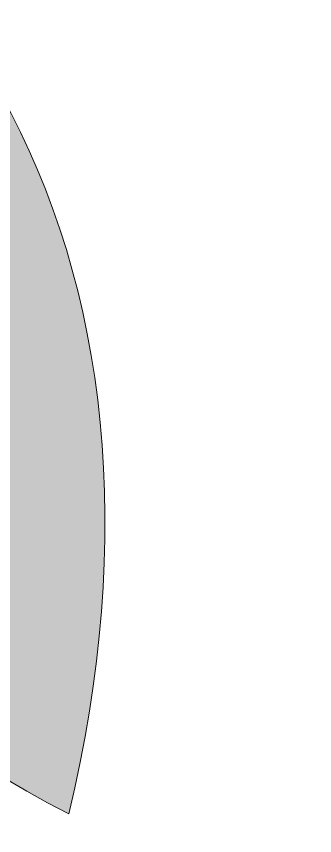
# Model space of a CAD drawing. Header units: inches. Extents: x 131 to 633, y -366 to -24.
# Drawn here: x 171.952 to 173.372, y -177.165 to -173.257 of the extents above; entities that cross this region are included whole.
import ezdxf

# ---------------------------------------------------------------- set-up
doc = ezdxf.new("R2010")
doc.units = ezdxf.units.IN
doc.header["$MEASUREMENT"] = 0
doc.layers.add('Layer 1', color=7, linetype='Continuous')

# ---------------------------------------------------------------- blocks, each defined once
blk = doc.blocks.new('block 3')
at = {"layer": 'Layer 1', "true_color": 0xffffff}
h = blk.add_hatch(color=7, dxfattribs=at)
h.dxf.hatch_style = 2
edge = h.paths.add_edge_path()
edge.add_spline(control_points=[(172.2016, -177.0616), (169.9922, -175.9374), (170.131, -173.7857), (169.2655, -171.8949), (171.6882, -172.2898), (172.8342, -174.4162), (172.2016, -177.0616)], knot_values=[0, 0, 0, 0, 1, 1, 1, 2, 2, 2, 2], degree=3, periodic=1)
at = {"layer": 'Layer 1', "lineweight": 0}
for points, knots in [([(130.6135, -23.8012), (298.1657, -23.8012), (465.718, -23.8012), (633.3254, -23.8012), (633.3254, -137.6766), (633.3254, -251.5702), (633.3254, -365.5443), (465.7917, -365.5443), (298.2026, -365.5443), (130.6135, -365.5443), (130.6135, -251.6799), (130.6135, -137.7496), (130.6135, -23.8012)], [0, 0, 0, 0, 1, 1, 1, 2, 2, 2, 3, 3, 3, 4, 4, 4, 4]), ([(172.2016, -177.0616), (172.8342, -174.4162), (171.6882, -172.2898), (169.2655, -171.8949), (170.131, -173.7857), (169.9922, -175.9374), (172.2016, -177.0616)], [0, 0, 0, 0, 1, 1, 1, 2, 2, 2, 2]), ([(172.2016, -177.0616), (169.9922, -175.9374), (170.131, -173.7857), (169.2655, -171.8949), (171.6882, -172.2898), (172.8342, -174.4162), (172.2016, -177.0616)], [0, 0, 0, 0, 1, 1, 1, 2, 2, 2, 2])]:
    blk.add_open_spline(points, degree=3, knots=knots, dxfattribs=at)
blk = doc.blocks.new('block 2')
at = {"layer": 'Layer 1'}
blk.add_blockref('block 3', (0, 0), dxfattribs=at)

msp = doc.modelspace()

# ---------------------------------------------------------------- block references
at = {"layer": 'Layer 1'}
msp.add_blockref('block 2', (0, 0), dxfattribs=at)

doc.saveas('drawing.dxf')
